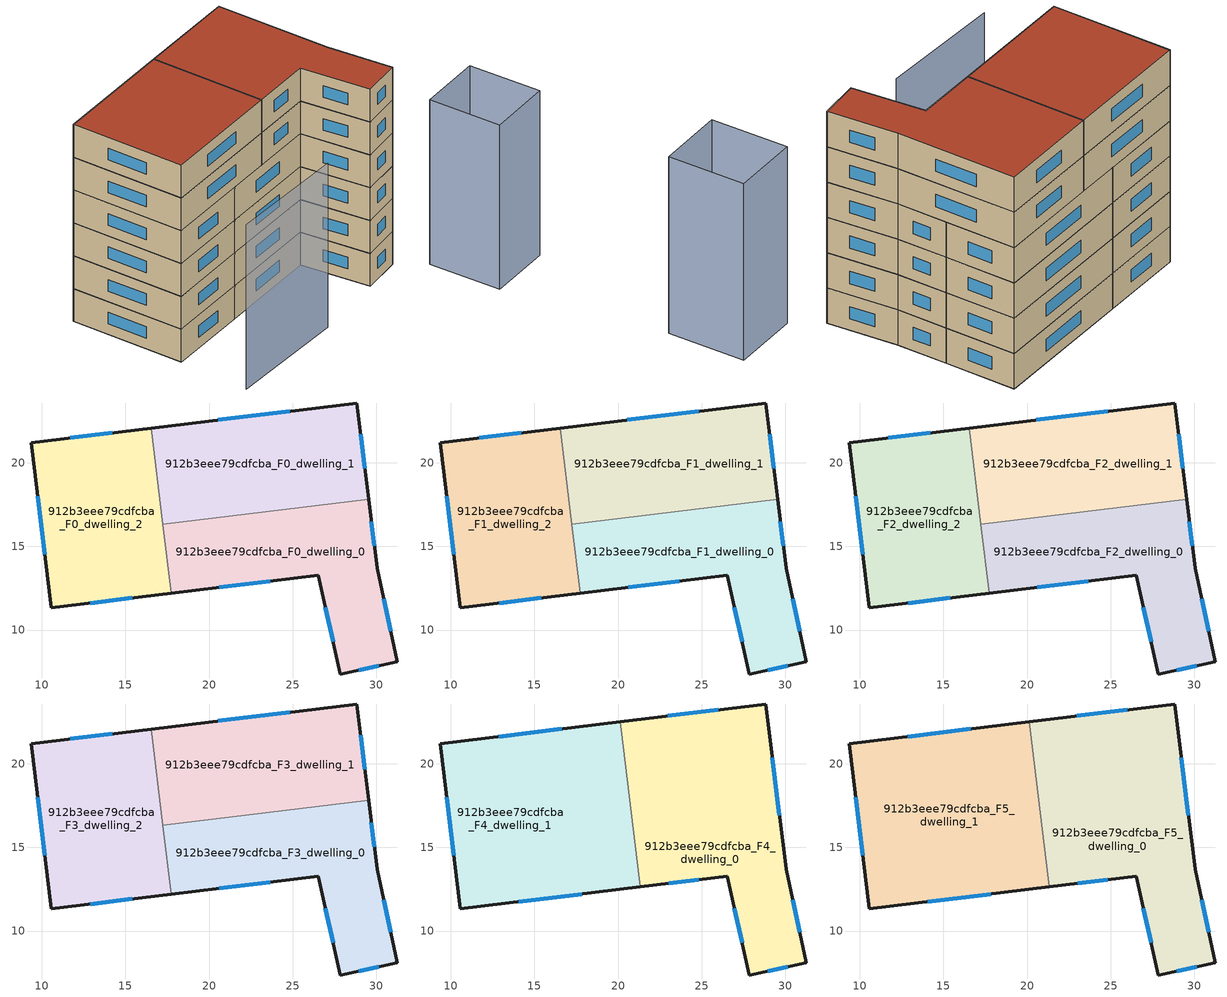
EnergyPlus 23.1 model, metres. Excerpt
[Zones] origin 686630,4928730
912b3eee79cdfcba_F0_dwelling_0
 floor ground (EU_floor_Construction): 31.25,8.1 30.04,13.7 29.54,17.8 17.25,16.31 17.75,12.2 26.52,13.27 27.85,7.37 z0
 wall outside (EU_wall_Construction): 29.54,17.8 30.04,13.7 31.25,8.1 27.85,7.37 26.52,13.27 17.75,12.2 z0:3
 wall to 912b3eee79cdfcba_F0_dwelling_1 (EU_wall_Construction): 17.25,16.31 29.54,17.8 z0:3
 wall to 912b3eee79cdfcba_F0_dwelling_2 (EU_wall_Construction): 17.75,12.2 17.25,16.31 z0:3
 window (EU_Window_Construction): 30.15,7.87 28.96,7.61 / 27.42,9.29 26.95,11.35 / 23.67,12.92 20.6,12.55 / 29.7,16.47 29.88,15.04 / 30.44,11.88 30.86,9.92 z0.98:2.02
912b3eee79cdfcba_F0_dwelling_1
 floor ground (EU_floor_Construction): 29.54,17.8 28.82,23.56 16.55,22.07 17.25,16.31 z0
 wall outside (EU_wall_Construction): 16.55,22.07 28.82,23.56 29.54,17.8 z0:3
 wall to 912b3eee79cdfcba_F0_dwelling_2 (EU_wall_Construction): 17.25,16.31 16.55,22.07 z0:3
 window (EU_Window_Construction): 29.05,21.69 29.3,19.68 / 20.54,22.55 24.83,23.08 z0.98:2.02
912b3eee79cdfcba_F0_dwelling_2
 floor ground (EU_floor_Construction): 17.75,12.2 16.55,22.07 9.37,21.19 10.58,11.32 z0
 wall outside (EU_wall_Construction): 17.75,12.2 10.58,11.32 9.37,21.19 16.55,22.07 z0:3
 window (EU_Window_Construction): 15.42,11.92 12.91,11.61 / 10.19,14.53 9.77,17.98 / 11.71,21.48 14.21,21.78 z0.98:2.02
912b3eee79cdfcba_F1_dwelling_0
 floor to 912b3eee79cdfcba_F0_dwelling_0 (EU_floor_Construction): 31.25,8.1 30.04,13.7 29.54,17.8 17.25,16.31 17.75,12.2 26.52,13.27 27.85,7.37 z3
 wall outside (EU_wall_Construction): 29.54,17.8 30.04,13.7 31.25,8.1 27.85,7.37 26.52,13.27 17.75,12.2 z3:6
 wall to 912b3eee79cdfcba_F1_dwelling_1 (EU_wall_Construction): 17.25,16.31 29.54,17.8 z3:6
 wall to 912b3eee79cdfcba_F1_dwelling_2 (EU_wall_Construction): 17.75,12.2 17.25,16.31 z3:6
 window (EU_Window_Construction): 30.15,7.87 28.96,7.61 / 27.42,9.29 26.95,11.35 / 23.67,12.92 20.6,12.55 / 29.7,16.47 29.88,15.04 / 30.44,11.88 30.86,9.92 z3.98:5.02
912b3eee79cdfcba_F1_dwelling_1
 floor to 912b3eee79cdfcba_F0_dwelling_1 (EU_floor_Construction): 29.54,17.8 28.82,23.56 16.55,22.07 17.25,16.31 z3
 wall outside (EU_wall_Construction): 16.55,22.07 28.82,23.56 29.54,17.8 z3:6
 wall to 912b3eee79cdfcba_F1_dwelling_2 (EU_wall_Construction): 17.25,16.31 16.55,22.07 z3:6
 window (EU_Window_Construction): 29.05,21.69 29.3,19.68 / 20.54,22.55 24.83,23.08 z3.98:5.02
912b3eee79cdfcba_F1_dwelling_2
 floor to 912b3eee79cdfcba_F0_dwelling_2 (EU_floor_Construction): 17.75,12.2 16.55,22.07 9.37,21.19 10.58,11.32 z3
 wall outside (EU_wall_Construction): 17.75,12.2 10.58,11.32 9.37,21.19 16.55,22.07 z3:6
 window (EU_Window_Construction): 15.42,11.92 12.91,11.61 / 10.19,14.53 9.77,17.98 / 11.71,21.48 14.21,21.78 z3.98:5.02
912b3eee79cdfcba_F2_dwelling_0
 floor to 912b3eee79cdfcba_F1_dwelling_0 (EU_floor_Construction): 31.25,8.1 30.04,13.7 29.54,17.8 17.25,16.31 17.75,12.2 26.52,13.27 27.85,7.37 z6
 wall outside (EU_wall_Construction): 29.54,17.8 30.04,13.7 31.25,8.1 27.85,7.37 26.52,13.27 17.75,12.2 z6:9
 wall to 912b3eee79cdfcba_F2_dwelling_1 (EU_wall_Construction): 17.25,16.31 29.54,17.8 z6:9
 wall to 912b3eee79cdfcba_F2_dwelling_2 (EU_wall_Construction): 17.75,12.2 17.25,16.31 z6:9
 window (EU_Window_Construction): 30.15,7.87 28.96,7.61 / 27.42,9.29 26.95,11.35 / 23.67,12.92 20.6,12.55 / 29.7,16.47 29.88,15.04 / 30.44,11.88 30.86,9.92 z6.98:8.02
912b3eee79cdfcba_F2_dwelling_1
 floor to 912b3eee79cdfcba_F1_dwelling_1 (EU_floor_Construction): 29.54,17.8 28.82,23.56 16.55,22.07 17.25,16.31 z6
 wall outside (EU_wall_Construction): 16.55,22.07 28.82,23.56 29.54,17.8 z6:9
 wall to 912b3eee79cdfcba_F2_dwelling_2 (EU_wall_Construction): 17.25,16.31 16.55,22.07 z6:9
 window (EU_Window_Construction): 29.05,21.69 29.3,19.68 / 20.54,22.55 24.83,23.08 z6.98:8.02
912b3eee79cdfcba_F2_dwelling_2
 floor to 912b3eee79cdfcba_F1_dwelling_2 (EU_floor_Construction): 17.75,12.2 16.55,22.07 9.37,21.19 10.58,11.32 z6
 wall outside (EU_wall_Construction): 17.75,12.2 10.58,11.32 9.37,21.19 16.55,22.07 z6:9
 window (EU_Window_Construction): 15.42,11.92 12.91,11.61 / 10.19,14.53 9.77,17.98 / 11.71,21.48 14.21,21.78 z6.98:8.02
912b3eee79cdfcba_F3_dwelling_0
 floor to 912b3eee79cdfcba_F2_dwelling_0 (EU_floor_Construction): 31.25,8.1 30.04,13.7 29.54,17.8 17.25,16.31 17.75,12.2 26.52,13.27 27.85,7.37 z9
 wall outside (EU_wall_Construction): 29.54,17.8 30.04,13.7 31.25,8.1 27.85,7.37 26.52,13.27 17.75,12.2 z9:12
 wall to 912b3eee79cdfcba_F3_dwelling_1 (EU_wall_Construction): 17.25,16.31 29.54,17.8 z9:12
 wall to 912b3eee79cdfcba_F3_dwelling_2 (EU_wall_Construction): 17.75,12.2 17.25,16.31 z9:12
 window (EU_Window_Construction): 30.15,7.87 28.96,7.61 / 27.42,9.29 26.95,11.35 / 23.67,12.92 20.6,12.55 / 29.7,16.47 29.88,15.04 / 30.44,11.88 30.86,9.92 z9.98:11.02
912b3eee79cdfcba_F3_dwelling_1
 floor to 912b3eee79cdfcba_F2_dwelling_1 (EU_floor_Construction): 29.54,17.8 28.82,23.56 16.55,22.07 17.25,16.31 z9
 wall outside (EU_wall_Construction): 16.55,22.07 28.82,23.56 29.54,17.8 z9:12
 wall to 912b3eee79cdfcba_F3_dwelling_2 (EU_wall_Construction): 17.25,16.31 16.55,22.07 z9:12
 window (EU_Window_Construction): 29.05,21.69 29.3,19.68 / 20.54,22.55 24.83,23.08 z9.98:11.02
912b3eee79cdfcba_F3_dwelling_2
 floor to 912b3eee79cdfcba_F2_dwelling_2 (EU_floor_Construction): 17.75,12.2 16.55,22.07 9.37,21.19 10.58,11.32 z9
 wall outside (EU_wall_Construction): 17.75,12.2 10.58,11.32 9.37,21.19 16.55,22.07 z9:12
 window (EU_Window_Construction): 15.42,11.92 12.91,11.61 / 10.19,14.53 9.77,17.98 / 11.71,21.48 14.21,21.78 z9.98:11.02
912b3eee79cdfcba_F4_dwelling_0
 floor to 912b3eee79cdfcba_F3_dwelling_0 (EU_floor_Construction): 31.25,8.1 30.04,13.7 29.53,17.8 20.83,16.74 21.33,12.64 26.52,13.27 27.85,7.37 z12
 floor to 912b3eee79cdfcba_F3_dwelling_1 (EU_floor_Construction): 29.53,17.8 28.82,23.56 20.13,22.5 20.83,16.74 z12
 wall outside (EU_wall_Construction): 20.13,22.5 28.82,23.56 30.04,13.7 31.25,8.1 27.85,7.37 26.52,13.27 21.33,12.64 z12:15
 wall to 912b3eee79cdfcba_F4_dwelling_1 (EU_wall_Construction): 21.33,12.64 20.13,22.5 z12:15
 window (EU_Window_Construction): 22.96,22.85 26,23.22 / 29.22,20.36 29.65,16.91 / 30.44,11.88 30.86,9.92 / 30.15,7.87 28.96,7.61 / 27.42,9.29 26.95,11.35 / 24.83,13.07 23.02,12.85 z12.98:14.02
912b3eee79cdfcba_F4_dwelling_1
 floor to 912b3eee79cdfcba_F3_dwelling_1 (EU_floor_Construction): 20.83,16.74 20.13,22.5 16.55,22.07 17.25,16.31 z12
 floor to 912b3eee79cdfcba_F3_dwelling_2 (EU_floor_Construction): 17.75,12.2 16.55,22.07 9.37,21.19 10.58,11.32 z12
 floor to 912b3eee79cdfcba_F3_dwelling_0 (EU_floor_Construction): 21.33,12.64 20.83,16.74 17.25,16.31 17.75,12.2 z12
 wall outside (EU_wall_Construction): 21.33,12.64 10.58,11.32 9.37,21.19 20.13,22.5 z12:15
 window (EU_Window_Construction): 17.84,12.21 14.08,11.75 / 10.19,14.53 9.77,17.98 / 12.87,21.62 16.63,22.08 z12.98:14.02
912b3eee79cdfcba_F5_dwelling_0
 floor to 912b3eee79cdfcba_F4_dwelling_0 (EU_floor_Construction): 31.25,8.1 30.04,13.7 28.82,23.56 20.13,22.5 21.33,12.64 26.52,13.27 27.85,7.37 z15
 wall outside (EU_wall_Construction): 20.13,22.5 28.82,23.56 30.04,13.7 31.25,8.1 27.85,7.37 26.52,13.27 21.33,12.64 z15:18
 wall to 912b3eee79cdfcba_F5_dwelling_1 (EU_wall_Construction): 21.33,12.64 20.13,22.5 z15:18
 window (EU_Window_Construction): 22.96,22.85 26,23.22 / 29.22,20.36 29.65,16.91 / 30.44,11.88 30.86,9.92 / 30.15,7.87 28.96,7.61 / 27.42,9.29 26.95,11.35 / 24.83,13.07 23.02,12.85 z15.98:17.02
 roof outside (EU_roof_Construction): 28.82,23.56 30.04,13.7 31.25,8.1 27.85,7.37 26.52,13.27 21.33,12.64 20.13,22.5 z18
912b3eee79cdfcba_F5_dwelling_1
 floor to 912b3eee79cdfcba_F4_dwelling_1 (EU_floor_Construction): 21.33,12.64 20.13,22.5 9.37,21.19 10.58,11.32 z15
 wall outside (EU_wall_Construction): 21.33,12.64 10.58,11.32 9.37,21.19 20.13,22.5 z15:18
 window (EU_Window_Construction): 17.84,12.21 14.08,11.75 / 10.19,14.53 9.77,17.98 / 12.87,21.62 16.63,22.08 z15.98:17.02
 roof outside (EU_roof_Construction): 20.13,22.5 21.33,12.64 10.58,11.32 9.37,21.19 z18
shading: 11.08,5.2 21.49,6.09 / 39.55,0.53 34.02,-0.27 / 34.02,-0.27 33.12,6 / 33.12,6 38.65,6.8 / 38.65,6.8 39.55,0.53 z0:15
[Building]
EU S2 Campaign: North Axis=0; Terrain=City; Solar Distribution=FullExterior
[Site:Location]
Bologna: Latitude=44.5; Longitude=11.25; Time Zone=1; Elevation=37
[SizingPeriod:WeatherFileDays]
AnnualSizingPeriod: Begin Month=1; Begin Day of Month=1; End Month=12; End Day of Month=31; Day of Week for Start Day=Monday; Use Weather File Daylight Saving Period=No; Use Weather File Rain and Snow Indicators=No
[MATERIAL]
EU_InternalMass_Material: Roughness=MediumRough; Thickness=0.1; Conductivity=1; Density=1800; Specific Heat=900; Thermal Absorptance=0.9; Solar Absorptance=0.7; Visible Absorptance=0.7
[MATERIAL:NOMASS] Roughness=MediumRough; Thermal Absorptance=0.9; Solar Absorptance=0.7; Visible Absorptance=0.7
Name | Thermal Resistance
EU_wall_NoMass | 0.905828
EU_roof_NoMass | 0.37593
EU_floor_NoMass | 0.67114
[WINDOWMATERIAL:SIMPLEGLAZINGSYSTEM]
EU_Window_SimpleGlazing: UFactor=4.52486; Solar Heat Gain Coefficient=0.85; Visible Transmittance=0.85
[CONSTRUCTION]
EU_wall_Construction: EU_wall_NoMass
EU_roof_Construction: EU_roof_NoMass
EU_floor_Construction: EU_floor_NoMass
EU_InternalMass_Construction: EU_InternalMass_Material
EU_Window_Construction: EU_Window_SimpleGlazing
[ZONE] Type=1; Multiplier=1; Ceiling Height=autocalculate; Floor Area=autocalculate; Part of Total Floor Area=Yes
Name | Volume
912b3eee79cdfcba_F0_dwelling_0; 912b3eee79cdfcba_F1_dwelling_0; 912b3eee79cdfcba_F2_dwelling_0; 912b3eee79cdfcba_F3_dwelling_0 | 215.429
912b3eee79cdfcba_F4_dwelling_0; 912b3eee79cdfcba_F5_dwelling_0 | 323.139
912b3eee79cdfcba_F0_dwelling_1; 912b3eee79cdfcba_F1_dwelling_1; 912b3eee79cdfcba_F2_dwelling_1; 912b3eee79cdfcba_F3_dwelling_1 | 215.418
912b3eee79cdfcba_F4_dwelling_1; 912b3eee79cdfcba_F5_dwelling_1 | 323.126
912b3eee79cdfcba_F0_dwelling_2; 912b3eee79cdfcba_F1_dwelling_2; 912b3eee79cdfcba_F2_dwelling_2; 912b3eee79cdfcba_F3_dwelling_2 | 215.427
[INTERNALMASS] Construction=EU_InternalMass_Construction
Name | Zone or ZoneList | Surface Area
912b3eee79cdfcba_F0_dwelling_0_EU_InternalMass | 912b3eee79cdfcba_F0_dwelling_0 | 71.8099
912b3eee79cdfcba_F0_dwelling_1_EU_InternalMass | 912b3eee79cdfcba_F0_dwelling_1 | 71.8063
912b3eee79cdfcba_F0_dwelling_2_EU_InternalMass | 912b3eee79cdfcba_F0_dwelling_2 | 71.8088
912b3eee79cdfcba_F1_dwelling_0_EU_InternalMass | 912b3eee79cdfcba_F1_dwelling_0 | 71.8099
912b3eee79cdfcba_F1_dwelling_1_EU_InternalMass | 912b3eee79cdfcba_F1_dwelling_1 | 71.8063
912b3eee79cdfcba_F1_dwelling_2_EU_InternalMass | 912b3eee79cdfcba_F1_dwelling_2 | 71.8088
912b3eee79cdfcba_F2_dwelling_0_EU_InternalMass | 912b3eee79cdfcba_F2_dwelling_0 | 71.8099
912b3eee79cdfcba_F2_dwelling_1_EU_InternalMass | 912b3eee79cdfcba_F2_dwelling_1 | 71.8063
912b3eee79cdfcba_F2_dwelling_2_EU_InternalMass | 912b3eee79cdfcba_F2_dwelling_2 | 71.8088
912b3eee79cdfcba_F3_dwelling_0_EU_InternalMass | 912b3eee79cdfcba_F3_dwelling_0 | 71.8099
912b3eee79cdfcba_F3_dwelling_1_EU_InternalMass | 912b3eee79cdfcba_F3_dwelling_1 | 71.8063
912b3eee79cdfcba_F3_dwelling_2_EU_InternalMass | 912b3eee79cdfcba_F3_dwelling_2 | 71.8088
912b3eee79cdfcba_F4_dwelling_0_EU_InternalMass | 912b3eee79cdfcba_F4_dwelling_0 | 107.713
912b3eee79cdfcba_F4_dwelling_1_EU_InternalMass | 912b3eee79cdfcba_F4_dwelling_1 | 107.709
912b3eee79cdfcba_F5_dwelling_0_EU_InternalMass | 912b3eee79cdfcba_F5_dwelling_0 | 107.713
912b3eee79cdfcba_F5_dwelling_1_EU_InternalMass | 912b3eee79cdfcba_F5_dwelling_1 | 107.709
[OTHEREQUIPMENT] Fuel Type=Electricity; Design Level Calculation Method=Watts/Area; Power per Zone Floor Area=1; Fraction Latent=0; Fraction Radiant=0; Fraction Lost=0; Carbon Dioxide Generation Rate=0; EndUse Subcategory=EU_Step8_InternalGains
Name | Zone or ZoneList or Space or SpaceList | Schedule
EU_Step8_InternalGain_912b3eee79cdfcba_F0_dwelling_0_f000 | 912b3eee79cdfcba_F0_dwelling_0 | EU_Step8_GainSchedule_912b3eee79cdfcba_F0_dwelling_0_f000
EU_Step8_InternalGain_912b3eee79cdfcba_F0_dwelling_1_f000 | 912b3eee79cdfcba_F0_dwelling_1 | EU_Step8_GainSchedule_912b3eee79cdfcba_F0_dwelling_1_f000
EU_Step8_InternalGain_912b3eee79cdfcba_F0_dwelling_2_f000 | 912b3eee79cdfcba_F0_dwelling_2 | EU_Step8_GainSchedule_912b3eee79cdfcba_F0_dwelling_2_f000
EU_Step8_InternalGain_912b3eee79cdfcba_F1_dwelling_0_f000 | 912b3eee79cdfcba_F1_dwelling_0 | EU_Step8_GainSchedule_912b3eee79cdfcba_F1_dwelling_0_f000
EU_Step8_InternalGain_912b3eee79cdfcba_F1_dwelling_1_f000 | 912b3eee79cdfcba_F1_dwelling_1 | EU_Step8_GainSchedule_912b3eee79cdfcba_F1_dwelling_1_f000
EU_Step8_InternalGain_912b3eee79cdfcba_F1_dwelling_2_f000 | 912b3eee79cdfcba_F1_dwelling_2 | EU_Step8_GainSchedule_912b3eee79cdfcba_F1_dwelling_2_f000
EU_Step8_InternalGain_912b3eee79cdfcba_F2_dwelling_0_f000 | 912b3eee79cdfcba_F2_dwelling_0 | EU_Step8_GainSchedule_912b3eee79cdfcba_F2_dwelling_0_f000
EU_Step8_InternalGain_912b3eee79cdfcba_F2_dwelling_1_f000 | 912b3eee79cdfcba_F2_dwelling_1 | EU_Step8_GainSchedule_912b3eee79cdfcba_F2_dwelling_1_f000
EU_Step8_InternalGain_912b3eee79cdfcba_F2_dwelling_2_f000 | 912b3eee79cdfcba_F2_dwelling_2 | EU_Step8_GainSchedule_912b3eee79cdfcba_F2_dwelling_2_f000
EU_Step8_InternalGain_912b3eee79cdfcba_F3_dwelling_0_f000 | 912b3eee79cdfcba_F3_dwelling_0 | EU_Step8_GainSchedule_912b3eee79cdfcba_F3_dwelling_0_f000
EU_Step8_InternalGain_912b3eee79cdfcba_F3_dwelling_1_f000 | 912b3eee79cdfcba_F3_dwelling_1 | EU_Step8_GainSchedule_912b3eee79cdfcba_F3_dwelling_1_f000
EU_Step8_InternalGain_912b3eee79cdfcba_F3_dwelling_2_f000 | 912b3eee79cdfcba_F3_dwelling_2 | EU_Step8_GainSchedule_912b3eee79cdfcba_F3_dwelling_2_f000
EU_Step8_InternalGain_912b3eee79cdfcba_F4_dwelling_0_f000 | 912b3eee79cdfcba_F4_dwelling_0 | EU_Step8_GainSchedule_912b3eee79cdfcba_F4_dwelling_0_f000
EU_Step8_InternalGain_912b3eee79cdfcba_F4_dwelling_1_f000 | 912b3eee79cdfcba_F4_dwelling_1 | EU_Step8_GainSchedule_912b3eee79cdfcba_F4_dwelling_1_f000
EU_Step8_InternalGain_912b3eee79cdfcba_F5_dwelling_0_f000 | 912b3eee79cdfcba_F5_dwelling_0 | EU_Step8_GainSchedule_912b3eee79cdfcba_F5_dwelling_0_f000
EU_Step8_InternalGain_912b3eee79cdfcba_F5_dwelling_1_f000 | 912b3eee79cdfcba_F5_dwelling_1 | EU_Step8_GainSchedule_912b3eee79cdfcba_F5_dwelling_1_f000
[ZONEVENTILATION:DESIGNFLOWRATE] Schedule=EU_AlwaysOn; Design Flow Rate Calculation Method=AirChanges/Hour; Air Changes per Hour=0.73129; Ventilation Type=Natural; Fan Pressure Rise=0; Fan Total Efficiency=1; Constant Term Coefficient=1; Temperature Term Coefficient=0; Velocity Term Coefficient=0; Velocity Squared Term Coefficient=0; Minimum Indoor Temperature=-100; Maximum Indoor Temperature=100; Delta Temperature=-100; Minimum Outdoor Temperature=-100; Maximum Outdoor Temperature=100; Maximum Wind Speed=40
Name | Zone or ZoneList or Space or SpaceList
EU_ConstantAir_912b3eee79cdfcba_F0_dwelling_0 | 912b3eee79cdfcba_F0_dwelling_0
EU_ConstantAir_912b3eee79cdfcba_F0_dwelling_1 | 912b3eee79cdfcba_F0_dwelling_1
EU_ConstantAir_912b3eee79cdfcba_F0_dwelling_2 | 912b3eee79cdfcba_F0_dwelling_2
EU_ConstantAir_912b3eee79cdfcba_F1_dwelling_0 | 912b3eee79cdfcba_F1_dwelling_0
EU_ConstantAir_912b3eee79cdfcba_F1_dwelling_1 | 912b3eee79cdfcba_F1_dwelling_1
EU_ConstantAir_912b3eee79cdfcba_F1_dwelling_2 | 912b3eee79cdfcba_F1_dwelling_2
EU_ConstantAir_912b3eee79cdfcba_F2_dwelling_0 | 912b3eee79cdfcba_F2_dwelling_0
EU_ConstantAir_912b3eee79cdfcba_F2_dwelling_1 | 912b3eee79cdfcba_F2_dwelling_1
EU_ConstantAir_912b3eee79cdfcba_F2_dwelling_2 | 912b3eee79cdfcba_F2_dwelling_2
EU_ConstantAir_912b3eee79cdfcba_F3_dwelling_0 | 912b3eee79cdfcba_F3_dwelling_0
EU_ConstantAir_912b3eee79cdfcba_F3_dwelling_1 | 912b3eee79cdfcba_F3_dwelling_1
EU_ConstantAir_912b3eee79cdfcba_F3_dwelling_2 | 912b3eee79cdfcba_F3_dwelling_2
EU_ConstantAir_912b3eee79cdfcba_F4_dwelling_0 | 912b3eee79cdfcba_F4_dwelling_0
EU_ConstantAir_912b3eee79cdfcba_F4_dwelling_1 | 912b3eee79cdfcba_F4_dwelling_1
EU_ConstantAir_912b3eee79cdfcba_F5_dwelling_0 | 912b3eee79cdfcba_F5_dwelling_0
EU_ConstantAir_912b3eee79cdfcba_F5_dwelling_1 | 912b3eee79cdfcba_F5_dwelling_1
[HVACTEMPLATE:THERMOSTAT] Constant Heating Setpoint=20; Constant Cooling Setpoint=50
EU_HeatOnly_912b3eee79cdfcba_F0_dwelling_0; EU_HeatOnly_912b3eee79cdfcba_F0_dwelling_1; EU_HeatOnly_912b3eee79cdfcba_F0_dwelling_2; EU_HeatOnly_912b3eee79cdfcba_F1_dwelling_0; EU_HeatOnly_912b3eee79cdfcba_F1_dwelling_1; EU_HeatOnly_912b3eee79cdfcba_F1_dwelling_2; EU_HeatOnly_912b3eee79cdfcba_F2_dwelling_0; EU_HeatOnly_912b3eee79cdfcba_F2_dwelling_1; EU_HeatOnly_912b3eee79cdfcba_F2_dwelling_2; EU_HeatOnly_912b3eee79cdfcba_F3_dwelling_0; EU_HeatOnly_912b3eee79cdfcba_F3_dwelling_1; EU_HeatOnly_912b3eee79cdfcba_F3_dwelling_2; EU_HeatOnly_912b3eee79cdfcba_F4_dwelling_0; EU_HeatOnly_912b3eee79cdfcba_F4_dwelling_1; EU_HeatOnly_912b3eee79cdfcba_F5_dwelling_0; EU_HeatOnly_912b3eee79cdfcba_F5_dwelling_1
[HVACTEMPLATE:ZONE:IDEALLOADSAIRSYSTEM] System Availability Schedule=EU_AlwaysOn; Maximum Heating Supply Air Temperature=50; Minimum Cooling Supply Air Temperature=13; Maximum Heating Supply Air Humidity Ratio=0.0156; Minimum Cooling Supply Air Humidity Ratio=0.0077; Heating Limit=NoLimit; Cooling Limit=NoLimit; Heating Availability Schedule=EU_AlwaysOn; Cooling Availability Schedule=EU_CoolingOff; Dehumidification Control Type=ConstantSensibleHeatRatio; Cooling Sensible Heat Ratio=0.7; Dehumidification Setpoint=60; Humidification Control Type=None; Humidification Setpoint=30; Outdoor Air Method=None; Outdoor Air Flow Rate per Person=0.00944; Outdoor Air Flow Rate per Zone Floor Area=0; Outdoor Air Flow Rate per Zone=0; Demand Controlled Ventilation Type=None; Outdoor Air Economizer Type=NoEconomizer; Heat Recovery Type=None; Sensible Heat Recovery Effectiveness=0.7; Latent Heat Recovery Effectiveness=0.65
Name | Template Thermostat
912b3eee79cdfcba_F0_dwelling_0 | EU_HeatOnly_912b3eee79cdfcba_F0_dwelling_0
912b3eee79cdfcba_F0_dwelling_1 | EU_HeatOnly_912b3eee79cdfcba_F0_dwelling_1
912b3eee79cdfcba_F0_dwelling_2 | EU_HeatOnly_912b3eee79cdfcba_F0_dwelling_2
912b3eee79cdfcba_F1_dwelling_0 | EU_HeatOnly_912b3eee79cdfcba_F1_dwelling_0
912b3eee79cdfcba_F1_dwelling_1 | EU_HeatOnly_912b3eee79cdfcba_F1_dwelling_1
912b3eee79cdfcba_F1_dwelling_2 | EU_HeatOnly_912b3eee79cdfcba_F1_dwelling_2
912b3eee79cdfcba_F2_dwelling_0 | EU_HeatOnly_912b3eee79cdfcba_F2_dwelling_0
912b3eee79cdfcba_F2_dwelling_1 | EU_HeatOnly_912b3eee79cdfcba_F2_dwelling_1
912b3eee79cdfcba_F2_dwelling_2 | EU_HeatOnly_912b3eee79cdfcba_F2_dwelling_2
912b3eee79cdfcba_F3_dwelling_0 | EU_HeatOnly_912b3eee79cdfcba_F3_dwelling_0
912b3eee79cdfcba_F3_dwelling_1 | EU_HeatOnly_912b3eee79cdfcba_F3_dwelling_1
912b3eee79cdfcba_F3_dwelling_2 | EU_HeatOnly_912b3eee79cdfcba_F3_dwelling_2
912b3eee79cdfcba_F4_dwelling_0 | EU_HeatOnly_912b3eee79cdfcba_F4_dwelling_0
912b3eee79cdfcba_F4_dwelling_1 | EU_HeatOnly_912b3eee79cdfcba_F4_dwelling_1
912b3eee79cdfcba_F5_dwelling_0 | EU_HeatOnly_912b3eee79cdfcba_F5_dwelling_0
912b3eee79cdfcba_F5_dwelling_1 | EU_HeatOnly_912b3eee79cdfcba_F5_dwelling_1
[SIZING:ZONE] Zone Cooling Design Supply Air Temperature Input Method=SupplyAirTemperature; Zone Cooling Design Supply Air Temperature=13; Zone Heating Design Supply Air Temperature Input Method=SupplyAirTemperature; Zone Heating Design Supply Air Temperature=50; Zone Cooling Design Supply Air Humidity Ratio=0.008; Zone Heating Design Supply Air Humidity Ratio=0.008; Cooling Design Air Flow Method=DesignDay; Cooling Design Air Flow Rate=0; Cooling Minimum Air Flow per Zone Floor Area=0.000762; Cooling Minimum Air Flow=0; Cooling Minimum Air Flow Fraction=0.2; Heating Design Air Flow Method=DesignDay; Heating Design Air Flow Rate=0; Heating Maximum Air Flow per Zone Floor Area=0.002032; Heating Maximum Air Flow=0.141576; Heating Maximum Air Flow Fraction=0.3; Account for Dedicated Outdoor Air System=No; Dedicated Outdoor Air System Control Strategy=NeutralSupplyAir; Dedicated Outdoor Air Low Setpoint Temperature for Design=autosize; Dedicated Outdoor Air High Setpoint Temperature for Design=autosize; Zone Load Sizing Method=Sensible Load Only No Latent Load; Zone Latent Cooling Design Supply Air Humidity Ratio Input Method=HumidityRatioDifference; Zone Cooling Design Supply Air Humidity Ratio Difference=0.005; Zone Latent Heating Design Supply Air Humidity Ratio Input Method=HumidityRatioDifference; Zone Humidification Design Supply Air Humidity Ratio Difference=0.005
912b3eee79cdfcba_F0_dwelling_0; 912b3eee79cdfcba_F0_dwelling_1; 912b3eee79cdfcba_F0_dwelling_2; 912b3eee79cdfcba_F1_dwelling_0; 912b3eee79cdfcba_F1_dwelling_1; 912b3eee79cdfcba_F1_dwelling_2; 912b3eee79cdfcba_F2_dwelling_0; 912b3eee79cdfcba_F2_dwelling_1; 912b3eee79cdfcba_F2_dwelling_2; 912b3eee79cdfcba_F3_dwelling_0; 912b3eee79cdfcba_F3_dwelling_1; 912b3eee79cdfcba_F3_dwelling_2; 912b3eee79cdfcba_F4_dwelling_0; 912b3eee79cdfcba_F4_dwelling_1; 912b3eee79cdfcba_F5_dwelling_0; 912b3eee79cdfcba_F5_dwelling_1
[SCHEDULE:CONSTANT]
Name | Hourly Value
EU_AlwaysOn | 1
EU_CoolingOff | 0
[SCHEDULE:FILE] Column Number=1; Rows to Skip at Top=0; Number of Hours of Data=8760; Column Separator=Comma; Interpolate to Timestep=No; Minutes per Item=60; Adjust Schedule for Daylight Savings=Yes
Name | File
EU_Step8_GainSchedule_912b3eee79cdfcba_F0_dwelling_0_f000 | ../../schedules/912b3eee79cdfcba/912b3eee79cdfcba_F0_dwelling_0_f000_gain.csv
EU_Step8_GainSchedule_912b3eee79cdfcba_F0_dwelling_1_f000 | ../../schedules/912b3eee79cdfcba/912b3eee79cdfcba_F0_dwelling_1_f000_gain.csv
EU_Step8_GainSchedule_912b3eee79cdfcba_F0_dwelling_2_f000 | ../../schedules/912b3eee79cdfcba/912b3eee79cdfcba_F0_dwelling_2_f000_gain.csv
EU_Step8_GainSchedule_912b3eee79cdfcba_F1_dwelling_0_f000 | ../../schedules/912b3eee79cdfcba/912b3eee79cdfcba_F1_dwelling_0_f000_gain.csv
EU_Step8_GainSchedule_912b3eee79cdfcba_F1_dwelling_1_f000 | ../../schedules/912b3eee79cdfcba/912b3eee79cdfcba_F1_dwelling_1_f000_gain.csv
EU_Step8_GainSchedule_912b3eee79cdfcba_F1_dwelling_2_f000 | ../../schedules/912b3eee79cdfcba/912b3eee79cdfcba_F1_dwelling_2_f000_gain.csv
EU_Step8_GainSchedule_912b3eee79cdfcba_F2_dwelling_0_f000 | ../../schedules/912b3eee79cdfcba/912b3eee79cdfcba_F2_dwelling_0_f000_gain.csv
EU_Step8_GainSchedule_912b3eee79cdfcba_F2_dwelling_1_f000 | ../../schedules/912b3eee79cdfcba/912b3eee79cdfcba_F2_dwelling_1_f000_gain.csv
EU_Step8_GainSchedule_912b3eee79cdfcba_F2_dwelling_2_f000 | ../../schedules/912b3eee79cdfcba/912b3eee79cdfcba_F2_dwelling_2_f000_gain.csv
EU_Step8_GainSchedule_912b3eee79cdfcba_F3_dwelling_0_f000 | ../../schedules/912b3eee79cdfcba/912b3eee79cdfcba_F3_dwelling_0_f000_gain.csv
EU_Step8_GainSchedule_912b3eee79cdfcba_F3_dwelling_1_f000 | ../../schedules/912b3eee79cdfcba/912b3eee79cdfcba_F3_dwelling_1_f000_gain.csv
EU_Step8_GainSchedule_912b3eee79cdfcba_F3_dwelling_2_f000 | ../../schedules/912b3eee79cdfcba/912b3eee79cdfcba_F3_dwelling_2_f000_gain.csv
EU_Step8_GainSchedule_912b3eee79cdfcba_F4_dwelling_0_f000 | ../../schedules/912b3eee79cdfcba/912b3eee79cdfcba_F4_dwelling_0_f000_gain.csv
EU_Step8_GainSchedule_912b3eee79cdfcba_F4_dwelling_1_f000 | ../../schedules/912b3eee79cdfcba/912b3eee79cdfcba_F4_dwelling_1_f000_gain.csv
EU_Step8_GainSchedule_912b3eee79cdfcba_F5_dwelling_0_f000 | ../../schedules/912b3eee79cdfcba/912b3eee79cdfcba_F5_dwelling_0_f000_gain.csv
EU_Step8_GainSchedule_912b3eee79cdfcba_F5_dwelling_1_f000 | ../../schedules/912b3eee79cdfcba/912b3eee79cdfcba_F5_dwelling_1_f000_gain.csv
